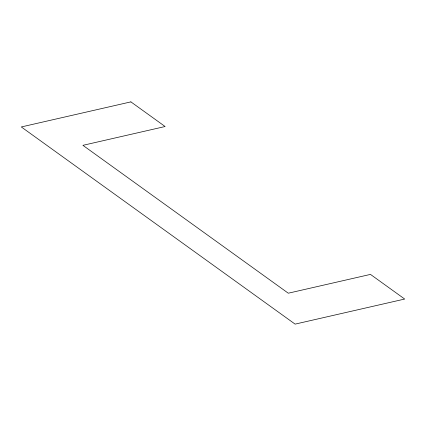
<?xml version="1.0" encoding="UTF-8"?>
<svg xmlns="http://www.w3.org/2000/svg" width="426" height="426" viewBox="0 0 426 426"><rect width="100%" height="100%" fill="white"/><g stroke="black" fill="none" stroke-linecap="round" stroke-linejoin="round"><path stroke-width="0.64" d="M130.888 101.878L21.3 126.953L295.112 324.122L404.7 299.047L370.471 274.403L288.285 293.205L82.921 145.33L165.112 126.522L130.888 101.878"/></g></svg>
